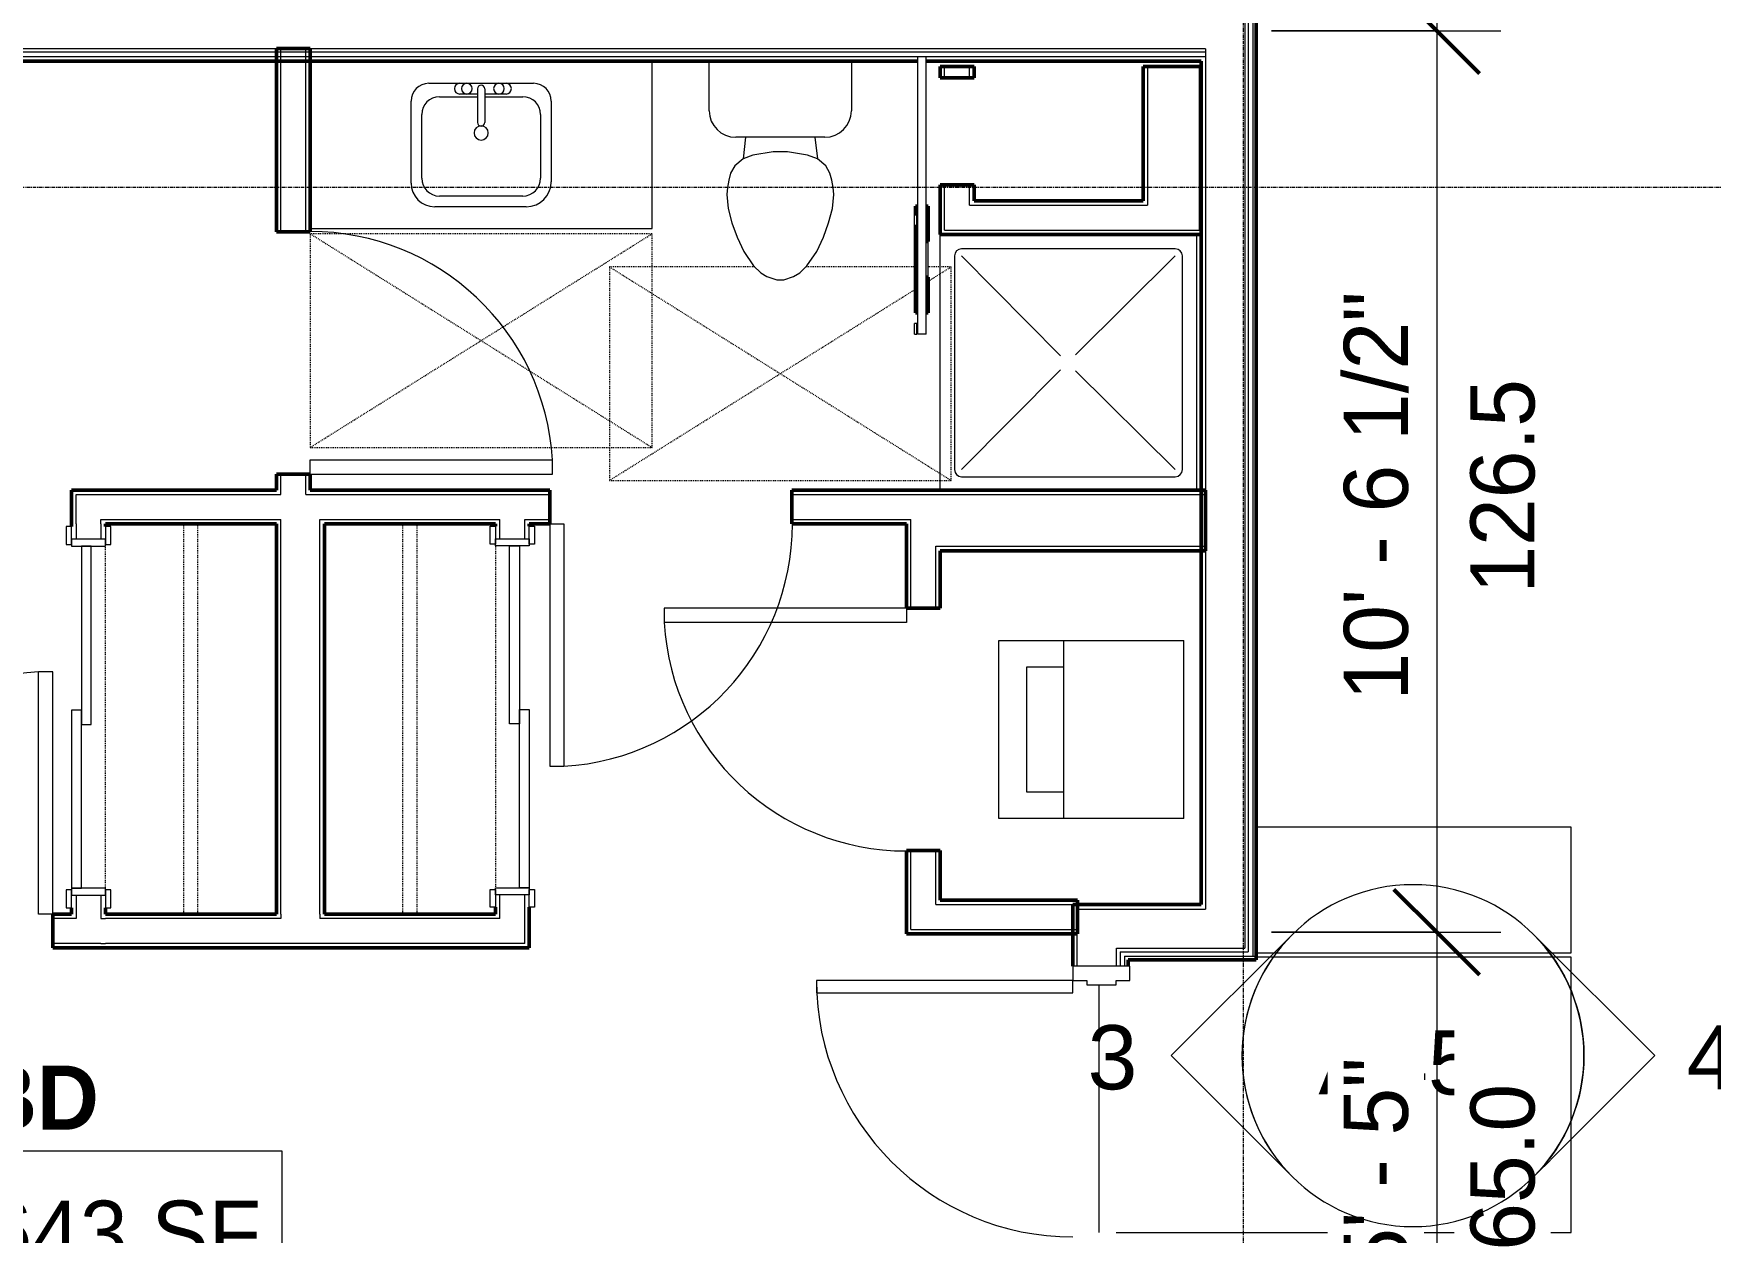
# Model space of a CAD drawing. Header units: inches. Extents: x -4266 to -1814, y 9706 to 12441.
# Drawn here: x -3651.2 to -3415.8, y 10669.5 to 10837.8 of the extents above; entities that cross this region are included whole.
import ezdxf

# ---------------------------------------------------------------- set-up
doc = ezdxf.new("R2010")
doc.units = ezdxf.units.IN
doc.header["$MEASUREMENT"] = 0
doc.linetypes.add('Dash', pattern=[0.25, 0.125, -0.125])
doc.linetypes.add('Grid Line 1_2_', pattern=[0.875, 0.5, -0.125, 0.125, -0.125])
for name, color, linetype, lineweight in [('A-ANNO-DIMS', 211, 'Continuous', 9), ('A-ANNO-DIMS-96', 211, 'Continuous', 9), ('A-AREA-IDEN', 2, 'Continuous', 9), ('A-DOOR-1', 7, 'Continuous', 9), ('A-DOOR-2', 50, 'Continuous', 20), ('A-DOOR-4', 10, 'Continuous', 13), ('A-DOOR-5', 250, 'Continuous', 50), ('A-DOOR-8', 31, 'Continuous', 9), ('A-DOOR-9', 31, 'Continuous', 20), ('A-DOOR-FRAM', 31, 'Continuous', 20), ('A-DOOR-FRAM-1', 50, 'Continuous', 20), ('A-FLOR', 192, 'Continuous', 13), ('A-GENM-HDLN-1', 7, 'Dash', 9), ('A-WALL', 113, 'Continuous', 13), ('A-WALL-3', 250, 'Continuous', 50), ('A-WALL-4', 10, 'Continuous', 13), ('G-ANNO-SYMB-2', 111, 'Continuous', 9), ('I-WALL-3', 2, 'Continuous', 50), ('P-SANR-FIXT-2', 7, 'Continuous', 9), ('Q-CASE-2', 7, 'Continuous', 9), ('Q-CASE-HDLN-1', 7, 'Dash', 9), ('S-GRID-1', 1, 'Grid Line 1_2_', 9)]:
    doc.layers.add(name, color=color, linetype=linetype, lineweight=lineweight)
doc.styles.add('Arial_1', font='arial.ttf', dxfattribs={"height": 9})
doc.styles.add('Century Gothic', font='ufonts.com_century-gothic.ttf', dxfattribs={"height": 9})
doc.styles.add('Century Gothic_B', font='GOTHICB.TTF', dxfattribs={"height": 9})
doc.dimstyles.new('OD__1_16__Tol__', dxfattribs={"dimscale": 12, "dimtxt": 9.397514, "dimasz": 1, "dimexe": 0.75, "dimexo": 0.5, "dimgap": 0.125, "dimtad": 1, "dimdec": 4, "dimrnd": 0.0625, "dimzin": 3, "dimdsep": 46, "dimlunit": 4, "dimtxsty": 'Century Gothic', "dimblk1": 'OBLIQUE', "dimblk2": 'OBLIQUE', "dimsah": 1, "dimcen": 0.09, "dimdle": 0.75, "dimazin": 0, "dimtfac": 1, "dimtdec": 4, "dimtix": 1, "dimtmove": 0, "dimatfit": 3, "dimfxl": 1, "dimtvp": 1, "dimtfill": 1, "dimfrac": 2, "dimtolj": 1, "dimtzin": 0, "dimarcsym": 2})

# ---------------------------------------------------------------- blocks, each defined once
blk = doc.blocks.new('DIMBLOCK6-FLOOR PLAN - 1ST FLOOR')
at = {"layer": 'A-ANNO-DIMS-96'}
for p, q in [((-3829.32, 11540.99), (-3829.32, 10271.31)), ((-3829.32, 10280.31), (-3829.32, 11540.99)), ((-3338.72, 10282.79), (-3338.72, 10271.31)), ((-3338.72, 10280.31), (-3338.72, 10282.79)), ((-3838.32, 10280.31), (-3338.72, 10280.31))]:
    blk.add_line(p, q, dxfattribs=at)
at = {"layer": 'A-ANNO-DIMS-96', "lineweight": 50}
for p, q in [((-3829.32, 10280.31), (-3823.32, 10286.31)), ((-3338.72, 10280.31), (-3332.72, 10286.31)), ((-3829.32, 10280.31), (-3835.32, 10274.31)), ((-3338.72, 10280.31), (-3344.72, 10274.31))]:
    blk.add_line(p, q, dxfattribs=at)
at = {"layer": 'A-ANNO-DIMS-96', "color": 0, "char_height": 9, "attachment_point": 1, "line_spacing_factor": 0.984502, "style": 'Century Gothic', "bg_fill": 3, "box_fill_scale": 1.25, "bg_fill_color": 256, "bg_fill_true_color": 13158600, "bg_fill_transparency": 0}
for s, insert, width in [('40\' - 10 5/8"', (-3618.26, 10293.34), 82.1611), ('490.6', (-3599.76, 10275.58), 37.7691)]:
    blk.add_mtext(s, dxfattribs=dict(at, insert=insert, width=width))
blk = doc.blocks.new('_Oblique')
at = {"color": 0, "linetype": 'ByBlock', "lineweight": -2}
blk.add_line((-0.5, -0.5), (0.5, 0.5), dxfattribs=at)
blk = doc.blocks.new('DIMBLOCK43-FLOOR PLAN - 1ST FLOOR')
at = {"layer": 'A-ANNO-DIMS-96', "lineweight": 50}
for p, q in [((-3454.22, 10964.71), (-3460.22, 10970.71)), ((-3454.22, 10964.71), (-3448.22, 10958.71)), ((-3454.22, 10838.19), (-3460.22, 10844.19)), ((-3454.22, 10838.19), (-3448.22, 10832.19))]:
    blk.add_line(p, q, dxfattribs=at)
at = {"layer": 'A-ANNO-DIMS-96'}
for p, q in [((-3477.42, 10964.71), (-3445.22, 10964.71)), ((-3454.22, 10964.71), (-3477.42, 10964.71)), ((-3454.22, 10964.71), (-3454.22, 10838.19)), ((-3477.42, 10838.19), (-3445.22, 10838.19)), ((-3454.22, 10838.19), (-3477.42, 10838.19))]:
    blk.add_line(p, q, dxfattribs=at)
at = {"layer": 'A-ANNO-DIMS-96', "color": 0, "char_height": 9, "attachment_point": 1, "rotation": 90, "line_spacing_factor": 0.984502, "style": 'Century Gothic', "bg_fill": 3, "box_fill_scale": 1.25, "bg_fill_color": 256, "bg_fill_true_color": 13158600, "bg_fill_transparency": 0}
for s, insert, width in [('10\' - 6 1/2"', (-3467.26, 10870.72), 73.7481), ('126.5', (-3449.49, 10885.71), 37.7691)]:
    blk.add_mtext(s, dxfattribs=dict(at, insert=insert, width=width))
blk = doc.blocks.new('DIMBLOCK44-FLOOR PLAN - 1ST FLOOR')
at = {"layer": 'A-ANNO-DIMS-96', "lineweight": 50}
for p, q in [((-3454.22, 10838.19), (-3460.22, 10844.19)), ((-3454.22, 10838.19), (-3448.22, 10832.19)), ((-3454.22, 10711.66), (-3460.22, 10717.66)), ((-3454.22, 10711.66), (-3448.22, 10705.66))]:
    blk.add_line(p, q, dxfattribs=at)
at = {"layer": 'A-ANNO-DIMS-96'}
for p, q in [((-3477.42, 10838.19), (-3445.22, 10838.19)), ((-3454.22, 10838.19), (-3477.42, 10838.19)), ((-3454.22, 10838.19), (-3454.22, 10711.66)), ((-3477.42, 10711.66), (-3445.22, 10711.66)), ((-3454.22, 10711.66), (-3477.42, 10711.66))]:
    blk.add_line(p, q, dxfattribs=at)
at = {"layer": 'A-ANNO-DIMS-96', "color": 0, "char_height": 9, "attachment_point": 1, "rotation": 90, "line_spacing_factor": 0.984502, "style": 'Century Gothic', "bg_fill": 3, "box_fill_scale": 1.25, "bg_fill_color": 256, "bg_fill_true_color": 13158600, "bg_fill_transparency": 0}
for s, insert, width in [('10\' - 6 1/2"', (-3467.26, 10744.2), 73.7481), ('126.5', (-3449.49, 10759.19), 37.7691)]:
    blk.add_mtext(s, dxfattribs=dict(at, insert=insert, width=width))
blk = doc.blocks.new('DIMBLOCK45-FLOOR PLAN - 1ST FLOOR')
at = {"layer": 'A-ANNO-DIMS-96', "lineweight": 50}
for p, q in [((-3454.22, 10711.66), (-3460.22, 10717.66)), ((-3454.22, 10711.66), (-3448.22, 10705.66)), ((-3454.22, 10646.69), (-3460.22, 10652.69)), ((-3454.22, 10646.69), (-3448.22, 10640.69))]:
    blk.add_line(p, q, dxfattribs=at)
at = {"layer": 'A-ANNO-DIMS-96'}
for p, q in [((-3477.42, 10711.66), (-3445.22, 10711.66)), ((-3454.22, 10711.66), (-3477.42, 10711.66)), ((-3454.22, 10711.66), (-3454.22, 10646.69)), ((-3477.42, 10646.69), (-3445.22, 10646.69)), ((-3454.22, 10646.69), (-3477.42, 10646.69))]:
    blk.add_line(p, q, dxfattribs=at)
at = {"layer": 'A-ANNO-DIMS-96', "color": 0, "char_height": 9, "attachment_point": 1, "rotation": 90, "line_spacing_factor": 0.984502, "style": 'Century Gothic', "bg_fill": 3, "box_fill_scale": 1.25, "bg_fill_color": 256, "bg_fill_true_color": 13158600, "bg_fill_transparency": 0}
for s, insert, width in [('5\' - 5"', (-3467.26, 10663.44), 37.7691), ('65.0', (-3449.49, 10666.95), 29.356)]:
    blk.add_mtext(s, dxfattribs=dict(at, insert=insert, width=width))

msp = doc.modelspace()

# ---------------------------------------------------------------- linework, layer by layer
at = {"layer": 'A-AREA-IDEN', "flags": 128}
msp.add_lwpolyline([(-3691.86151, 10680.98011), (-3616.356, 10680.98011), (-3616.356, 10659.48405), (-3691.86151, 10659.48405)], close=True, dxfattribs=at)
at = {"layer": 'A-FLOR'}
for p, q in [((-3435.32374, 10726.40793), (-3479.54874, 10726.40793)), ((-3435.32374, 10708.7894), (-3435.32374, 10726.40793)), ((-3479.54874, 10708.7894), (-3435.32374, 10708.7894)), ((-3435.32374, 10708.1644), (-3479.54874, 10708.1644)), ((-3435.32374, 10669.5144), (-3435.32374, 10708.1644)), ((-3501.67374, 10704.2644), (-3501.67374, 10669.5144)), ((-3499.23624, 10669.5144), (-3435.32374, 10669.5144))]:
    msp.add_line(p, q, dxfattribs=at)
at = {"layer": 'A-WALL'}
for p, q in [((-3481.17374, 10966.9644), (-3481.17374, 10709.4144)), ((-3480.67374, 10967.4644), (-3480.67374, 10708.9144)), ((-3480.04874, 10968.0894), (-3480.04874, 10708.2894)), ((-3486.67374, 10835.6894), (-3822.72374, 10835.6894)), ((-3486.67374, 10835.1894), (-3822.72374, 10835.1894)), ((-3527.12164, 10834.5644), (-3822.72374, 10834.5644)), ((-3486.67374, 10834.5644), (-3525.87166, 10834.5644)), ((-3486.67374, 10835.6894), (-3486.67374, 10714.9144)), ((-3504.67374, 10714.9144), (-3486.67374, 10714.9144)), ((-3504.67374, 10706.8894), (-3504.67374, 10714.9144)), ((-3499.17374, 10709.4144), (-3481.17374, 10709.4144)), ((-3499.17374, 10706.8894), (-3499.17374, 10709.4144)), ((-3498.67374, 10708.9144), (-3480.67374, 10708.9144)), ((-3498.67374, 10708.9144), (-3498.67374, 10706.8894)), ((-3498.04874, 10708.2894), (-3479.54874, 10708.2894)), ((-3498.04874, 10708.2894), (-3498.04874, 10706.8894))]:
    msp.add_line(p, q, dxfattribs=at)
at = {"layer": 'I-WALL-3'}
for p, q in [((-3479.54874, 10707.7894), (-3479.54874, 10968.5894)), ((-3822.72374, 10833.9394), (-3527.1213, 10833.9394)), ((-3525.87166, 10833.9394), (-3487.29874, 10833.9394)), ((-3487.29874, 10833.9394), (-3487.29874, 10715.5394)), ((-3487.29874, 10715.5394), (-3505.29874, 10715.5394)), ((-3505.29874, 10715.5394), (-3505.29874, 10706.8894)), ((-3497.54874, 10707.7894), (-3479.54874, 10707.7894)), ((-3497.54874, 10706.8894), (-3497.54874, 10707.7894))]:
    msp.add_line(p, q, dxfattribs=at)

# ---------------------------------------------------------------- texts
at = {"layer": 'A-AREA-IDEN', "char_height": 9, "attachment_point": 1}
for s, insert, width, style in [('1BD', (-3666.10875, 10692.94826), 28.785, 'Century Gothic_B'), ('125 - 643 SF', (-3688.86151, 10673.98011), 83.931, 'Century Gothic')]:
    msp.add_mtext(s, dxfattribs=dict(at, insert=insert, width=width, style=style))

# ---------------------------------------------------------------- next in the draw order: dimensions: what is measured, and where the dimension line sits
at = {"layer": 'A-ANNO-DIMS'}
dim = msp.add_linear_dim(base=(-3338.72374, 10280.30762), p1=(-3829.32374, 11546.9894), p2=(-3338.72374, 10288.7929), dimstyle='OD__1_16__Tol__', override={"dimpost": '<>\\X', "dimfxl": 1350.461691}, dxfattribs=at)
dim.commit()
dim.dimension.update_dxf_attribs({"geometry": 'DIMBLOCK6-FLOOR PLAN - 1ST FLOOR', "text_midpoint": (-3584.02374, 10280.30762)})

# ---------------------------------------------------------------- next in the draw order: linework, layer by layer
at = {"layer": 'A-DOOR-1'}
for p, q in [((-3646.62374, 10768.59453), (-3646.62374, 10766.09453)), ((-3645.87374, 10768.59453), (-3646.62374, 10768.59453)), ((-3645.87374, 10766.09453), (-3645.87374, 10768.59453)), ((-3641.12374, 10768.59453), (-3641.12374, 10766.09453)), ((-3640.37374, 10768.59453), (-3641.12374, 10768.59453)), ((-3640.37374, 10766.09453), (-3640.37374, 10768.59453)), ((-3587.12374, 10768.65703), (-3586.37374, 10768.65703)), ((-3587.12374, 10766.15703), (-3587.12374, 10768.65703)), ((-3586.37374, 10768.65703), (-3586.37374, 10766.15703)), ((-3581.62374, 10768.65703), (-3580.87374, 10768.65703)), ((-3581.62374, 10766.15703), (-3581.62374, 10768.65703)), ((-3580.87374, 10768.65703), (-3580.87374, 10766.15703)), ((-3646.62374, 10766.09453), (-3645.87374, 10766.09453)), ((-3641.12374, 10766.09453), (-3640.37374, 10766.09453)), ((-3586.37374, 10766.15703), (-3587.12374, 10766.15703)), ((-3580.87374, 10766.15703), (-3581.62374, 10766.15703)), ((-3646.62374, 10717.59453), (-3646.62374, 10715.09453)), ((-3645.87374, 10717.59453), (-3646.62374, 10717.59453)), ((-3645.87374, 10715.09453), (-3645.87374, 10717.59453)), ((-3641.12374, 10717.59453), (-3641.12374, 10715.09453)), ((-3640.37374, 10717.59453), (-3641.12374, 10717.59453)), ((-3640.37374, 10715.09453), (-3640.37374, 10717.59453)), ((-3587.12374, 10717.65703), (-3586.37374, 10717.65703)), ((-3587.12374, 10715.15703), (-3587.12374, 10717.65703)), ((-3586.37374, 10717.65703), (-3586.37374, 10715.15703)), ((-3581.62374, 10717.65703), (-3580.87374, 10717.65703)), ((-3581.62374, 10715.15703), (-3581.62374, 10717.65703)), ((-3580.87374, 10717.65703), (-3580.87374, 10715.15703)), ((-3646.62374, 10715.09453), (-3645.87374, 10715.09453)), ((-3641.12374, 10715.09453), (-3640.37374, 10715.09453)), ((-3586.37374, 10715.15703), (-3587.12374, 10715.15703)), ((-3580.87374, 10715.15703), (-3581.62374, 10715.15703))]:
    msp.add_line(p, q, dxfattribs=at)
for centre, start, end in [((-3612.37374, 10775.96953), 3.365687, 90), ((-3578.74874, 10768.96953), 273.365687, 360), ((-3528.67374, 10757.13364), 183.365687, 270), ((-3648.49874, 10714.21953), 93.365687, 180)]:
    msp.add_arc(centre, 34.06659, start, end, dxfattribs=at)
at = {"layer": 'A-DOOR-2'}
for p, q in [((-3612.37374, 10777.96953), (-3578.3659, 10777.96953)), ((-3612.37374, 10775.96953), (-3612.37374, 10777.96953)), ((-3578.3659, 10775.96953), (-3578.3659, 10777.96953)), ((-3612.37374, 10775.96953), (-3578.3659, 10775.96953)), ((-3578.74874, 10768.96953), (-3578.74874, 10734.9617)), ((-3578.74874, 10768.96953), (-3576.74874, 10768.96953)), ((-3576.74874, 10768.96953), (-3576.74874, 10734.9617)), ((-3644.49874, 10765.84453), (-3644.49874, 10740.84453)), ((-3643.12374, 10765.84453), (-3644.49874, 10765.84453)), ((-3643.12374, 10740.84453), (-3643.12374, 10765.84453)), ((-3584.37374, 10765.90703), (-3582.99874, 10765.90703)), ((-3584.37374, 10740.90703), (-3584.37374, 10765.90703)), ((-3582.99874, 10765.90703), (-3582.99874, 10740.90703)), ((-3562.68157, 10757.13364), (-3562.68157, 10755.13364)), ((-3528.67374, 10757.13364), (-3562.68157, 10757.13364)), ((-3528.67374, 10757.13364), (-3528.67374, 10755.13364)), ((-3528.67374, 10755.13364), (-3562.68157, 10755.13364)), ((-3650.49874, 10714.21953), (-3650.49874, 10748.22737)), ((-3648.49874, 10748.22737), (-3650.49874, 10748.22737)), ((-3648.49874, 10714.21953), (-3648.49874, 10748.22737)), ((-3645.87374, 10742.84453), (-3645.87374, 10717.84453)), ((-3644.49874, 10742.84453), (-3645.87374, 10742.84453)), ((-3644.49874, 10717.84453), (-3644.49874, 10742.84453)), ((-3582.99874, 10742.90703), (-3581.62374, 10742.90703)), ((-3582.99874, 10717.90703), (-3582.99874, 10742.90703)), ((-3581.62374, 10742.90703), (-3581.62374, 10717.90703)), ((-3644.49874, 10740.84453), (-3643.12374, 10740.84453)), ((-3582.99874, 10740.90703), (-3584.37374, 10740.90703)), ((-3578.74874, 10734.9617), (-3576.74874, 10734.9617)), ((-3645.87374, 10717.84453), (-3644.49874, 10717.84453)), ((-3581.62374, 10717.90703), (-3582.99874, 10717.90703)), ((-3648.49874, 10714.21953), (-3650.49874, 10714.21953))]:
    msp.add_line(p, q, dxfattribs=at)
at = {"layer": 'A-DOOR-4'}
for p, q in [((-3527.12166, 10834.60289), (-3527.12166, 10795.60289)), ((-3527.12166, 10834.60289), (-3526.49666, 10834.60289)), ((-3526.49666, 10834.60289), (-3525.87166, 10834.60289)), ((-3525.87166, 10795.60289), (-3525.87166, 10834.60289)), ((-3527.54874, 10810.86891), (-3527.54874, 10812.36891)), ((-3527.54874, 10812.36891), (-3527.22314, 10812.36891)), ((-3527.22314, 10810.86891), (-3527.54874, 10810.86891)), ((-3527.22314, 10810.86891), (-3527.22314, 10812.36891)), ((-3525.62166, 10803.60289), (-3525.62166, 10808.60289)), ((-3527.54874, 10795.60289), (-3527.54874, 10797.10289)), ((-3527.22314, 10797.10289), (-3527.54874, 10797.10289)), ((-3527.22314, 10795.60289), (-3527.22314, 10797.10289)), ((-3527.54874, 10795.60289), (-3527.22314, 10795.60289)), ((-3526.49666, 10795.60289), (-3527.12166, 10795.60289)), ((-3525.87166, 10795.60289), (-3526.49666, 10795.60289))]:
    msp.add_line(p, q, dxfattribs=at)
at = {"layer": 'A-DOOR-5'}
for p, q in [((-3527.37166, 10812.36891), (-3527.37166, 10813.60289)), ((-3527.37166, 10813.60289), (-3527.12166, 10813.60289)), ((-3525.87166, 10813.60289), (-3525.62166, 10813.60289)), ((-3525.62166, 10813.60289), (-3525.62166, 10808.60289)), ((-3527.37166, 10798.60289), (-3527.37166, 10810.86891)), ((-3525.62166, 10808.60289), (-3525.87876, 10808.60289)), ((-3525.87603, 10803.60289), (-3525.62166, 10803.60289)), ((-3525.62166, 10803.60289), (-3525.62166, 10798.60289)), ((-3527.12166, 10798.60289), (-3527.37166, 10798.60289)), ((-3525.62166, 10798.60289), (-3525.8733, 10798.60289))]:
    msp.add_line(p, q, dxfattribs=at)
at = {"layer": 'A-DOOR-8'}
msp.add_arc((-3505.29874, 10704.8894), 36, 180, 270, dxfattribs=at)
at = {"layer": 'A-DOOR-9'}
for p, q in [((-3541.29874, 10704.8894), (-3541.29874, 10703.1394)), ((-3505.29874, 10704.8894), (-3541.29874, 10704.8894)), ((-3505.29874, 10703.1394), (-3505.29874, 10704.8894)), ((-3541.29874, 10703.1394), (-3505.29874, 10703.1394))]:
    msp.add_line(p, q, dxfattribs=at)
at = {"layer": 'A-DOOR-FRAM'}
for p, q in [((-3497.29874, 10706.8894), (-3505.29874, 10706.8894)), ((-3505.29874, 10706.8894), (-3505.29874, 10704.8894)), ((-3505.29874, 10704.8894), (-3503.36124, 10704.8894)), ((-3503.36124, 10704.8894), (-3503.36124, 10704.2644)), ((-3499.23624, 10704.2644), (-3499.23624, 10704.8894)), ((-3499.23624, 10704.8894), (-3497.29874, 10704.8894)), ((-3497.29874, 10704.8894), (-3497.29874, 10706.8894)), ((-3503.36124, 10704.2644), (-3499.23624, 10704.2644))]:
    msp.add_line(p, q, dxfattribs=at)
at = {"layer": 'A-DOOR-FRAM-1'}
for p, q in [((-3641.12374, 10766.84453), (-3645.87374, 10766.84453)), ((-3645.87374, 10766.84453), (-3645.87374, 10765.84453)), ((-3641.12374, 10765.84453), (-3641.12374, 10766.84453)), ((-3586.37374, 10766.90703), (-3581.62374, 10766.90703)), ((-3586.37374, 10765.90703), (-3586.37374, 10766.90703)), ((-3581.62374, 10766.90703), (-3581.62374, 10765.90703)), ((-3645.87374, 10765.84453), (-3641.12374, 10765.84453)), ((-3581.62374, 10765.90703), (-3586.37374, 10765.90703)), ((-3645.87374, 10717.84453), (-3645.87374, 10716.84453)), ((-3641.12374, 10717.84453), (-3645.87374, 10717.84453)), ((-3645.87374, 10716.84453), (-3641.12374, 10716.84453)), ((-3641.12374, 10716.84453), (-3641.12374, 10717.84453)), ((-3586.37374, 10717.90703), (-3581.62374, 10717.90703)), ((-3586.37374, 10716.90703), (-3586.37374, 10717.90703)), ((-3581.62374, 10716.90703), (-3586.37374, 10716.90703)), ((-3581.62374, 10717.90703), (-3581.62374, 10716.90703))]:
    msp.add_line(p, q, dxfattribs=at)
at = {"layer": 'A-GENM-HDLN-1'}
for p, q in [((-3612.37374, 10779.70611), (-3564.37374, 10809.70611)), ((-3612.37374, 10809.70611), (-3564.37374, 10779.70611)), ((-3564.37374, 10809.70611), (-3612.37374, 10809.70611)), ((-3612.37374, 10809.70611), (-3612.37374, 10779.70611)), ((-3564.37374, 10779.70611), (-3564.37374, 10809.70611)), ((-3570.37374, 10805.07022), (-3522.37374, 10775.07022)), ((-3549.95383, 10805.07022), (-3570.37374, 10805.07022)), ((-3570.37374, 10805.07022), (-3570.37374, 10775.07022)), ((-3527.37166, 10805.07022), (-3542.79364, 10805.07022)), ((-3525.62166, 10803.04027), (-3522.37374, 10805.07022)), ((-3522.37374, 10805.07022), (-3525.62166, 10805.07022)), ((-3522.37374, 10775.07022), (-3522.37374, 10805.07022)), ((-3570.37374, 10775.07022), (-3527.37166, 10801.94652)), ((-3612.37374, 10779.70611), (-3564.37374, 10779.70611)), ((-3570.37374, 10775.07022), (-3522.37374, 10775.07022))]:
    msp.add_line(p, q, dxfattribs=at)
at = {"layer": 'A-WALL-3'}
for p, q in [((-3617.12374, 10835.69775), (-3617.12374, 10809.96953)), ((-3612.37374, 10835.69775), (-3617.12374, 10835.69775)), ((-3612.37374, 10809.96953), (-3612.37374, 10835.69775)), ((-3523.92374, 10833.19775), (-3523.92374, 10831.60289)), ((-3519.17374, 10833.19775), (-3523.92374, 10833.19775)), ((-3519.17374, 10831.60289), (-3519.17374, 10833.19775)), ((-3487.29874, 10833.19775), (-3495.42374, 10833.19775)), ((-3495.42374, 10833.19775), (-3495.42374, 10814.35289)), ((-3487.29874, 10814.35289), (-3487.29874, 10833.19775)), ((-3523.92374, 10831.60289), (-3519.17374, 10831.60289)), ((-3523.92374, 10816.60289), (-3523.92374, 10814.35289)), ((-3519.17374, 10816.60289), (-3523.92374, 10816.60289)), ((-3519.17374, 10814.35289), (-3519.17374, 10816.60289)), ((-3523.92374, 10814.35289), (-3523.92374, 10810.22789)), ((-3495.42374, 10814.35289), (-3519.17374, 10814.35289)), ((-3487.29874, 10810.22789), (-3487.29874, 10814.35289)), ((-3617.12374, 10809.96953), (-3612.37374, 10809.96953)), ((-3523.92374, 10810.22789), (-3523.92374, 10809.60289)), ((-3523.92374, 10809.60289), (-3487.29874, 10809.60289)), ((-3487.29874, 10809.60289), (-3487.29874, 10810.22789)), ((-3617.12374, 10775.96953), (-3617.12374, 10773.71953)), ((-3612.37374, 10775.96953), (-3617.12374, 10775.96953)), ((-3612.37374, 10773.71953), (-3612.37374, 10775.96953)), ((-3617.12374, 10773.71953), (-3645.87374, 10773.71953)), ((-3645.87374, 10773.71953), (-3645.87374, 10773.09453)), ((-3645.87374, 10773.09453), (-3645.87374, 10768.96953)), ((-3578.74874, 10773.71953), (-3612.37374, 10773.71953)), ((-3578.74874, 10768.96953), (-3578.74874, 10773.71953)), ((-3526.29874, 10773.71953), (-3544.74874, 10773.71953)), ((-3544.74874, 10773.71953), (-3544.74874, 10768.96953)), ((-3486.67374, 10773.71953), (-3526.29874, 10773.71953)), ((-3486.67374, 10765.21953), (-3486.67374, 10773.71953)), ((-3645.87374, 10768.96953), (-3645.87374, 10768.59453)), ((-3641.12374, 10768.59453), (-3641.12374, 10768.96953)), ((-3641.12374, 10768.96953), (-3617.12374, 10768.96953)), ((-3617.12374, 10768.96953), (-3617.12374, 10714.21953)), ((-3610.37374, 10714.21953), (-3610.37374, 10768.96953)), ((-3610.37374, 10768.96953), (-3586.37374, 10768.96953)), ((-3586.37374, 10768.96953), (-3586.37374, 10768.65703)), ((-3581.62374, 10768.65703), (-3581.62374, 10768.96953)), ((-3581.62374, 10768.96953), (-3578.74874, 10768.96953)), ((-3544.74874, 10768.96953), (-3528.67374, 10768.96953)), ((-3528.67374, 10768.96953), (-3528.67374, 10757.13364)), ((-3523.92374, 10765.21953), (-3486.67374, 10765.21953)), ((-3523.92374, 10757.13364), (-3523.92374, 10765.21953)), ((-3528.67374, 10757.13364), (-3523.92374, 10757.13364)), ((-3528.67374, 10723.13364), (-3528.67374, 10716.1644)), ((-3523.92374, 10723.13364), (-3528.67374, 10723.13364)), ((-3523.92374, 10716.1644), (-3523.92374, 10723.13364)), ((-3645.87374, 10714.21953), (-3648.49874, 10714.21953)), ((-3648.49874, 10714.21953), (-3648.49874, 10709.46953)), ((-3645.87374, 10715.09453), (-3645.87374, 10714.21953)), ((-3641.12374, 10714.21953), (-3641.12374, 10715.09453)), ((-3617.12374, 10714.21953), (-3641.12374, 10714.21953)), ((-3586.37374, 10714.21953), (-3610.37374, 10714.21953)), ((-3586.37374, 10715.15703), (-3586.37374, 10714.21953)), ((-3581.62374, 10709.46953), (-3581.62374, 10715.15703)), ((-3528.67374, 10716.1644), (-3528.67374, 10712.0394)), ((-3504.65998, 10716.1644), (-3523.92374, 10716.1644)), ((-3504.65998, 10711.4144), (-3504.65998, 10716.1644)), ((-3528.67374, 10712.0394), (-3528.67374, 10711.4144)), ((-3528.67374, 10711.4144), (-3504.65998, 10711.4144)), ((-3648.49874, 10709.46953), (-3641.12374, 10709.46953)), ((-3641.12374, 10709.46953), (-3586.37374, 10709.46953)), ((-3586.37374, 10709.46953), (-3582.24874, 10709.46953)), ((-3582.24874, 10709.46953), (-3581.62374, 10709.46953))]:
    msp.add_line(p, q, dxfattribs=at)
at = {"layer": 'A-WALL-4'}
for p, q in [((-3616.49874, 10809.96953), (-3616.49874, 10835.69775)), ((-3612.99874, 10809.96953), (-3612.99874, 10835.69775)), ((-3523.29874, 10831.60289), (-3523.29874, 10833.19775)), ((-3519.79874, 10831.60289), (-3519.79874, 10833.19775)), ((-3494.79874, 10833.19775), (-3494.79874, 10814.35289)), ((-3487.54874, 10833.19775), (-3487.54874, 10814.35289)), ((-3523.29874, 10814.35289), (-3523.29874, 10816.60289)), ((-3519.79874, 10814.35289), (-3519.79874, 10816.60289)), ((-3523.29874, 10813.72789), (-3523.29874, 10814.35289)), ((-3523.29874, 10810.22789), (-3523.29874, 10813.72789)), ((-3519.79874, 10813.72789), (-3519.79874, 10814.35289)), ((-3519.79874, 10813.72789), (-3494.79874, 10813.72789)), ((-3494.79874, 10814.35289), (-3494.79874, 10813.72789)), ((-3487.54874, 10814.35289), (-3487.54874, 10813.72789)), ((-3487.54874, 10813.72789), (-3487.54874, 10810.22789)), ((-3523.29874, 10810.22789), (-3487.54874, 10810.22789)), ((-3487.54874, 10810.22789), (-3487.29874, 10810.22789)), ((-3487.29874, 10810.22789), (-3487.54874, 10810.22789)), ((-3616.49874, 10773.71953), (-3616.49874, 10775.96953)), ((-3612.99874, 10773.71953), (-3612.99874, 10775.96953)), ((-3645.24874, 10769.59453), (-3645.24874, 10773.09453)), ((-3645.24874, 10773.09453), (-3616.49874, 10773.09453)), ((-3616.49874, 10773.09453), (-3616.49874, 10773.71953)), ((-3612.99874, 10773.09453), (-3612.99874, 10773.71953)), ((-3612.99874, 10773.09453), (-3578.74874, 10773.09453)), ((-3544.74874, 10773.09453), (-3526.29874, 10773.09453)), ((-3526.29874, 10773.09453), (-3486.67374, 10773.09453)), ((-3645.24874, 10768.96953), (-3645.24874, 10769.59453)), ((-3645.24874, 10768.96953), (-3645.24874, 10766.84453)), ((-3641.74874, 10768.96953), (-3641.74874, 10769.59453)), ((-3641.74874, 10769.59453), (-3616.49874, 10769.59453)), ((-3641.74874, 10768.96953), (-3641.74874, 10766.84453)), ((-3616.49874, 10768.96953), (-3616.49874, 10769.59453)), ((-3616.49874, 10714.21953), (-3616.49874, 10768.96953)), ((-3610.99874, 10768.96953), (-3610.99874, 10769.59453)), ((-3610.99874, 10769.59453), (-3585.74874, 10769.59453)), ((-3610.99874, 10714.21953), (-3610.99874, 10768.96953)), ((-3585.74874, 10768.96953), (-3585.74874, 10769.59453)), ((-3585.74874, 10766.90703), (-3585.74874, 10768.96953)), ((-3582.24874, 10768.96953), (-3582.24874, 10769.59453)), ((-3582.24874, 10769.59453), (-3578.74874, 10769.59453)), ((-3582.24874, 10766.90703), (-3582.24874, 10768.96953)), ((-3544.74874, 10769.59453), (-3528.04874, 10769.59453)), ((-3528.04874, 10768.96953), (-3528.04874, 10769.59453)), ((-3528.04874, 10757.13364), (-3528.04874, 10768.96953)), ((-3524.54874, 10765.84453), (-3486.67374, 10765.84453)), ((-3524.54874, 10765.21953), (-3524.54874, 10765.84453)), ((-3524.54874, 10757.13364), (-3524.54874, 10765.21953)), ((-3528.04874, 10716.1644), (-3528.04874, 10723.13364)), ((-3524.54874, 10716.1644), (-3524.54874, 10723.13364)), ((-3645.24874, 10716.84453), (-3645.24874, 10714.21953)), ((-3641.74874, 10716.84453), (-3641.74874, 10714.21953)), ((-3585.74874, 10713.59453), (-3585.74874, 10716.90703)), ((-3582.24874, 10710.09453), (-3582.24874, 10716.90703)), ((-3645.24874, 10714.21953), (-3645.24874, 10713.59453)), ((-3641.74874, 10714.21953), (-3641.74874, 10713.59453)), ((-3616.49874, 10714.21953), (-3616.49874, 10713.59453)), ((-3610.99874, 10714.21953), (-3610.99874, 10713.59453)), ((-3528.04874, 10715.5394), (-3528.04874, 10716.1644)), ((-3528.04874, 10712.0394), (-3528.04874, 10715.5394)), ((-3524.54874, 10715.5394), (-3524.54874, 10716.1644)), ((-3524.54874, 10715.5394), (-3504.65998, 10715.5394)), ((-3645.24874, 10713.59453), (-3648.49874, 10713.59453)), ((-3641.74874, 10713.59453), (-3641.12374, 10713.59453)), ((-3616.49874, 10713.59453), (-3641.12374, 10713.59453)), ((-3586.37374, 10713.59453), (-3610.99874, 10713.59453)), ((-3585.74874, 10713.59453), (-3586.37374, 10713.59453)), ((-3528.04874, 10712.0394), (-3504.65998, 10712.0394)), ((-3641.74874, 10710.09453), (-3648.49874, 10710.09453)), ((-3641.74874, 10710.09453), (-3641.12374, 10710.09453)), ((-3586.37374, 10710.09453), (-3641.12374, 10710.09453)), ((-3585.74874, 10710.09453), (-3586.37374, 10710.09453)), ((-3582.24874, 10710.09453), (-3585.74874, 10710.09453))]:
    msp.add_line(p, q, dxfattribs=at)
at = {"layer": 'P-SANR-FIXT-2'}
for p, q in [((-3556.34996, 10826.97989), (-3556.34996, 10833.9394)), ((-3536.39752, 10833.9394), (-3536.39752, 10826.97989)), ((-3595.71626, 10830.83111), (-3581.03122, 10830.83111)), ((-3595.71626, 10830.83111), (-3581.03122, 10830.83111)), ((-3591.37374, 10830.83111), (-3584.87374, 10830.83111)), ((-3588.87374, 10830.06731), (-3588.87374, 10825.32896)), ((-3587.87374, 10830.06731), (-3587.87374, 10825.32896)), ((-3598.21626, 10816.82915), (-3598.21626, 10828.33111)), ((-3598.21626, 10816.82915), (-3598.21626, 10828.33111)), ((-3594.21626, 10828.95611), (-3588.87374, 10828.95611)), ((-3588.87374, 10829.33111), (-3591.37374, 10829.33111)), ((-3584.87374, 10829.33111), (-3587.87374, 10829.33111)), ((-3587.87374, 10828.95611), (-3582.53122, 10828.95611)), ((-3578.53122, 10828.33111), (-3578.53122, 10817.00828)), ((-3578.53122, 10828.33111), (-3578.53122, 10817.00828)), ((-3596.71626, 10817.50828), (-3596.71626, 10826.45611)), ((-3580.03122, 10826.45611), (-3580.03122, 10817.50828)), ((-3540.12374, 10823.25367), (-3552.62374, 10823.25367)), ((-3551.2354, 10823.25367), (-3551.58312, 10820.22989)), ((-3541.51207, 10823.25367), (-3541.16436, 10820.22989)), ((-3551.58312, 10820.22989), (-3552.77487, 10819.22989)), ((-3550.20938, 10820.72989), (-3551.58312, 10820.22989)), ((-3547.37374, 10821.22989), (-3550.20938, 10820.72989)), ((-3545.37374, 10821.22989), (-3547.37374, 10821.22989)), ((-3542.5381, 10820.72989), (-3545.37374, 10821.22989)), ((-3541.16436, 10820.22989), (-3542.5381, 10820.72989)), ((-3539.9726, 10819.22989), (-3541.16436, 10820.22989)), ((-3553.34163, 10818.22989), (-3553.60958, 10817.22989)), ((-3552.77487, 10819.22989), (-3553.34163, 10818.22989)), ((-3539.40584, 10818.22989), (-3539.9726, 10819.22989)), ((-3539.13789, 10817.22989), (-3539.40584, 10818.22989)), ((-3553.78658, 10816.22609), (-3553.87374, 10815.22989)), ((-3553.60958, 10817.22989), (-3553.78658, 10816.22609)), ((-3538.96089, 10816.22609), (-3539.13789, 10817.22989)), ((-3538.87374, 10815.22989), (-3538.96089, 10816.22609)), ((-3582.03122, 10813.50828), (-3594.89539, 10813.50828)), ((-3582.03122, 10813.50828), (-3594.89539, 10813.50828)), ((-3582.53122, 10815.00828), (-3594.21626, 10815.00828)), ((-3553.87374, 10815.22989), (-3553.69943, 10813.2375)), ((-3553.69943, 10813.2375), (-3553.16149, 10811.22989)), ((-3539.58599, 10811.22989), (-3539.04805, 10813.2375)), ((-3539.04805, 10813.2375), (-3538.87374, 10815.22989)), ((-3553.16149, 10811.22989), (-3552.43355, 10809.22989)), ((-3540.31393, 10809.22989), (-3539.58599, 10811.22989)), ((-3552.43355, 10809.22989), (-3551.50093, 10807.22989)), ((-3541.24654, 10807.22989), (-3540.31393, 10809.22989)), ((-3523.92374, 10773.71953), (-3523.92374, 10809.60289)), ((-3487.92374, 10809.60289), (-3487.92374, 10773.71953)), ((-3551.50093, 10807.22989), (-3550.1135, 10805.22989)), ((-3542.63397, 10805.22989), (-3541.24654, 10807.22989)), ((-3521.92374, 10806.60289), (-3521.92374, 10776.60289)), ((-3490.92374, 10807.60289), (-3520.92374, 10807.60289)), ((-3507.05595, 10792.5868), (-3520.92374, 10806.60289)), ((-3504.91322, 10792.71143), (-3490.92374, 10806.60289)), ((-3489.92374, 10776.60289), (-3489.92374, 10806.60289)), ((-3550.1135, 10805.22989), (-3549.1135, 10804.22989)), ((-3549.1135, 10804.22989), (-3548.24748, 10803.72989)), ((-3548.24748, 10803.72989), (-3546.87374, 10803.22989)), ((-3545.87374, 10803.22989), (-3544.5, 10803.72989)), ((-3544.5, 10803.72989), (-3543.63397, 10804.22989)), ((-3543.63397, 10804.22989), (-3542.63397, 10805.22989)), ((-3546.87374, 10803.22989), (-3545.87374, 10803.22989)), ((-3507.03935, 10790.60019), (-3520.92374, 10776.60289)), ((-3504.95192, 10790.46027), (-3490.92374, 10776.60289)), ((-3520.92374, 10775.60289), (-3490.92374, 10775.60289)), ((-3515.69866, 10752.63364), (-3489.69866, 10752.63364)), ((-3515.69866, 10727.63364), (-3515.69866, 10752.63364)), ((-3506.60491, 10752.63364), (-3506.60491, 10727.63364)), ((-3489.69866, 10727.63364), (-3489.69866, 10752.63364)), ((-3511.79241, 10748.88364), (-3511.79241, 10731.38364)), ((-3506.60491, 10748.88364), (-3511.79241, 10748.88364)), ((-3511.79241, 10731.38364), (-3506.60491, 10731.38364)), ((-3489.69866, 10727.63364), (-3515.69866, 10727.63364))]:
    msp.add_line(p, q, dxfattribs=at)
for centre, radius, start, end in [((-3595.71626, 10828.33111), 2.5, 90, 180), ((-3595.71626, 10828.33111), 2.5, 90, 180), ((-3591.37374, 10830.08111), 0.75, 90, 270), ((-3590.37374, 10830.08111), 0.75, 0, 180), ((-3590.37374, 10830.08111), 0.75, 180, 0), ((-3588.37374, 10830.06731), 0.5, 0, 180), ((-3585.87374, 10830.08111), 0.75, 0, 180), ((-3585.87374, 10830.08111), 0.75, 180, 0), ((-3584.87374, 10830.08111), 0.75, 270, 90), ((-3581.03122, 10828.33111), 2.5, 0, 90), ((-3581.03122, 10828.33111), 2.5, 0, 90), ((-3594.21626, 10826.45611), 2.5, 90, 180), ((-3582.53122, 10826.45611), 2.5, 0, 90), ((-3588.37374, 10823.86377), 1, 0, 180), ((-3588.37374, 10825.32896), 0.5, 180, 0), ((-3552.62374, 10826.97989), 3.72622, 180, 270), ((-3540.12374, 10826.97989), 3.72622, 270, 0), ((-3588.37374, 10823.86377), 1, 180, 0), ((-3594.89539, 10816.82915), 3.32087, 180, 270), ((-3594.89539, 10816.82915), 3.32087, 180, 270), ((-3594.21626, 10817.50828), 2.5, 180, 270), ((-3582.53122, 10817.50828), 2.5, 270, 0), ((-3582.03122, 10817.00828), 3.5, 270, 0), ((-3582.03122, 10817.00828), 3.5, 270, 0), ((-3520.92374, 10806.60289), 1, 90, 180), ((-3490.92374, 10806.60289), 1, 0, 90), ((-3520.92374, 10776.60289), 1, 180, 270), ((-3490.92374, 10776.60289), 1, 270, 0)]:
    msp.add_arc(centre, radius, start, end, dxfattribs=at)
at = {"layer": 'Q-CASE-2'}
for p, q in [((-3564.37374, 10810.44775), (-3564.37374, 10833.9394)), ((-3612.37374, 10810.44775), (-3564.37374, 10810.44775))]:
    msp.add_line(p, q, dxfattribs=at)
at = {"layer": 'Q-CASE-HDLN-1'}
for p, q in [((-3641.12374, 10768.85289), (-3617.12374, 10768.85289)), ((-3641.12374, 10768.59453), (-3641.12374, 10768.85289)), ((-3630.12374, 10714.21953), (-3630.12374, 10768.85289)), ((-3628.12374, 10714.21953), (-3628.12374, 10768.85289)), ((-3617.12374, 10768.85289), (-3617.12374, 10714.21953)), ((-3610.37374, 10768.85289), (-3586.37374, 10768.85289)), ((-3610.37374, 10714.21953), (-3610.37374, 10768.85289)), ((-3599.37374, 10714.21953), (-3599.37374, 10768.85289)), ((-3597.37374, 10714.21953), (-3597.37374, 10768.85289)), ((-3586.37374, 10768.85289), (-3586.37374, 10768.65703)), ((-3641.12374, 10717.84453), (-3641.12374, 10765.84453)), ((-3586.37374, 10765.90703), (-3586.37374, 10717.90703)), ((-3641.12374, 10714.21953), (-3641.12374, 10715.09453)), ((-3617.12374, 10714.21953), (-3641.12374, 10714.21953)), ((-3586.37374, 10714.21953), (-3610.37374, 10714.21953)), ((-3586.37374, 10715.15703), (-3586.37374, 10714.21953))]:
    msp.add_line(p, q, dxfattribs=at)

# ---------------------------------------------------------------- next in the draw order: texts
at = {"layer": 'G-ANNO-SYMB-2', "char_height": 9, "attachment_point": 1, "style": 'Arial_1'}
for s, insert, width in [('3', (-3503.23136, 10698.608), 8.484), ('A450', (-3470.82986, 10697.88626), 35.754), ('4', (-3419.1353, 10698.608), 8.484)]:
    msp.add_mtext(s, dxfattribs=dict(at, insert=insert, width=width))

# ---------------------------------------------------------------- next in the draw order: dimensions: what is measured, and where the dimension line sits
at = {"layer": 'A-ANNO-DIMS'}
dim = msp.add_linear_dim(base=(-3454.2215, 10838.1894), p1=(-3483.42374, 10964.7144), p2=(-3483.42374, 10838.1894), angle=90, dimstyle='OD__1_16__Tol__', override={"dimpost": '<>\\X', "dimfxl": 126.525}, dxfattribs=at)
dim.commit()
dim.dimension.update_dxf_attribs({"geometry": 'DIMBLOCK43-FLOOR PLAN - 1ST FLOOR', "text_midpoint": (-3454.2215, 10901.4519)})

# ---------------------------------------------------------------- next in the draw order: dimensions: what is measured, and where the dimension line sits
dim = msp.add_linear_dim(base=(-3454.2215, 10711.6644), p1=(-3483.42374, 10838.1894), p2=(-3483.42374, 10711.6644), angle=90, dimstyle='OD__1_16__Tol__', override={"dimpost": '<>\\X', "dimfxl": 126.525}, dxfattribs=at)
dim.commit()
dim.dimension.update_dxf_attribs({"geometry": 'DIMBLOCK44-FLOOR PLAN - 1ST FLOOR', "text_midpoint": (-3454.2215, 10774.9269)})

# ---------------------------------------------------------------- next in the draw order: linework, layer by layer
at = {"layer": 'S-GRID-1'}
msp.add_line((-1814.20638, 10816.1894), (-4168.71446, 10816.1894), dxfattribs=at)

# ---------------------------------------------------------------- next in the draw order: dimensions: what is measured, and where the dimension line sits
at = {"layer": 'A-ANNO-DIMS'}
dim = msp.add_linear_dim(base=(-3454.2215, 10646.6894), p1=(-3483.42374, 10711.6644), p2=(-3483.42374, 10646.6894), angle=90, dimstyle='OD__1_16__Tol__', override={"dimpost": '<>\\X', "dimfxl": 64.975}, dxfattribs=at)
dim.commit()
dim.dimension.update_dxf_attribs({"geometry": 'DIMBLOCK45-FLOOR PLAN - 1ST FLOOR', "text_midpoint": (-3454.2215, 10679.1769)})

# ---------------------------------------------------------------- next in the draw order: linework, layer by layer
at = {"layer": 'G-ANNO-SYMB-2'}
for p, q in [((-3474.52555, 10711.30388), (-3491.49611, 10694.33332)), ((-3491.49611, 10694.33332), (-3474.52555, 10677.36276))]:
    msp.add_line(p, q, dxfattribs=at)
at = {"layer": 'G-ANNO-SYMB-2', "extrusion": (0, 0, -1)}
for p, q in [((-3440.58442, 10711.30388), (-3423.61386, 10694.33332)), ((-3423.61386, 10694.33332), (-3440.58442, 10677.36276))]:
    msp.add_line(p, q, dxfattribs=at)
at = {"layer": 'G-ANNO-SYMB-2'}
for start, end in [(0, 180), (135, 225), (180, 0)]:
    msp.add_arc((-3457.55498, 10694.33332), 24, start, end, dxfattribs=at)
at = {"layer": 'G-ANNO-SYMB-2', "extrusion": (0, 0, -1)}
msp.add_arc((3457.55498, 10694.33332), 24, 135, 225, dxfattribs=at)
at = {"layer": 'S-GRID-1'}
msp.add_line((-3481.32374, 9836.17969), (-3481.32374, 12376.79045), dxfattribs=at)

doc.saveas('drawing.dxf')
